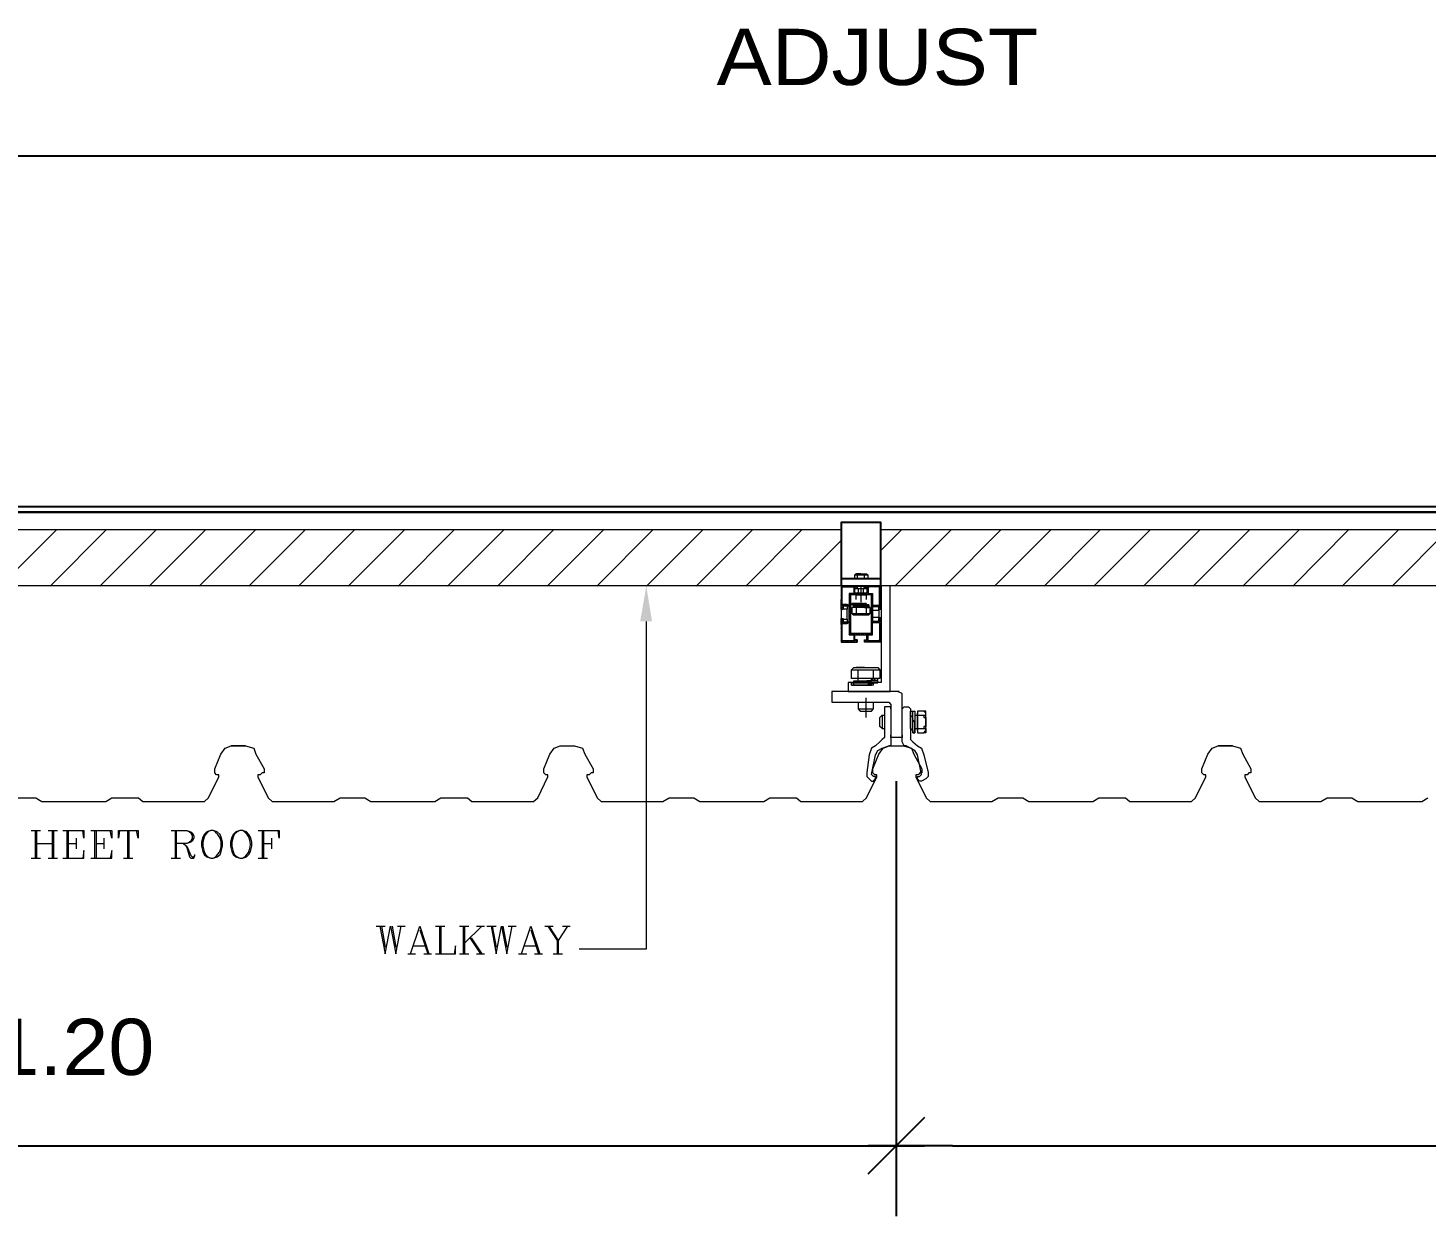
# Model space of a CAD drawing. Header units: millimetres. Extents: x 1732 to 2060, y 1135 to 1322.
# Drawn here: x 1772.95 to 1812.84, y 1141.22 to 1175.1 of the extents above; entities that cross this region are included whole.
import ezdxf

# ---------------------------------------------------------------- set-up
doc = ezdxf.new("R2010")
doc.units = ezdxf.units.MM
doc.layers.get('Defpoints').update_dxf_attribs({"color": 2})
doc.styles.add('MASTER', font='cordia.shx', dxfattribs={"width": 1.1})
doc.dimstyles.new('E0025', dxfattribs={"dimscale": 0.025, "dimtxt": 1.6, "dimasz": 1.6, "dimexe": 2, "dimexo": 1, "dimgap": 2, "dimtad": 1, "dimtih": 1, "dimtoh": 1, "dimdec": 4, "dimzin": 0, "dimdsep": 46, "dimlunit": 6, "dimtxsty": 'MASTER', "dimblk": 'AA', "dimcen": 1, "dimclrd": 256, "dimclre": 256, "dimclrt": 256, "dimadec": 0, "dimazin": 0, "dimtfac": 1, "dimtdec": 4, "dimtix": 1, "dimtmove": 2, "dimatfit": 3, "dimfxl": 1, "dimtolj": 1, "dimtzin": 0, "dimarcsym": 0})

# ---------------------------------------------------------------- blocks, each defined once
blk = doc.blocks.new('AA')
at = {"color": 3}
blk.add_line((-0.5, -0.5), (0.5, 0.5), dxfattribs=at)
at = {"color": 8}
blk.add_line((-1, 0), (0.5, 0), dxfattribs=at)
blk = doc.blocks.new('*D7')
at = {"lineweight": -2}
for p, q in [((0.64876, -0.17889), (0.64876, -0.48815)), ((1.81876, -0.17889), (1.81876, -0.48815)), ((0.68876, -0.43815), (1.77876, -0.43815))]:
    blk.add_line(p, q, dxfattribs=at)
at = {"layer": 'Defpoints', "color": 0}
for p in [(0.64876, -0.15389), (1.81876, -0.15389), (1.81876, -0.43815)]:
    blk.add_point(p, dxfattribs=at)
at = {"linetype": 'ByBlock', "lineweight": -2, "xscale": 0.04, "yscale": 0.04, "zscale": 0.04, "rotation": 180}
blk.add_blockref('AA', (0.64876, -0.43815), dxfattribs=at)
at = {"linetype": 'ByBlock', "lineweight": -2, "xscale": 0.04, "yscale": 0.04, "zscale": 0.04}
blk.add_blockref('AA', (1.81876, -0.43815), dxfattribs=at)
at = {"insert": (1.23376, -0.36815), "char_height": 0.04, "attachment_point": 5, "style": 'MASTER'}
blk.add_mtext('\\A1;1.20', dxfattribs=at)
blk = doc.blocks.new('*D8')
at = {"lineweight": -2}
for p, q in [((1.81876, -0.17889), (1.81876, -0.48815)), ((2.98876, -0.17889), (2.98876, -0.48815)), ((1.85876, -0.43815), (2.94876, -0.43815))]:
    blk.add_line(p, q, dxfattribs=at)
at = {"layer": 'Defpoints', "color": 0}
for p in [(1.81876, -0.15389), (2.98876, -0.15389), (2.98876, -0.43815)]:
    blk.add_point(p, dxfattribs=at)
at = {"linetype": 'ByBlock', "lineweight": -2, "xscale": 0.04, "yscale": 0.04, "zscale": 0.04, "rotation": 180}
blk.add_blockref('AA', (1.81876, -0.43815), dxfattribs=at)
at = {"linetype": 'ByBlock', "lineweight": -2, "xscale": 0.04, "yscale": 0.04, "zscale": 0.04}
blk.add_blockref('AA', (2.98876, -0.43815), dxfattribs=at)
at = {"insert": (2.40376, -0.36815), "char_height": 0.04, "attachment_point": 5, "style": 'MASTER'}
blk.add_mtext('\\A1;1.20', dxfattribs=at)
blk = doc.blocks.new('*D13')
at = {"lineweight": -2}
for p, q in [((0.63532, 0.05999), (0.63532, 0.31584)), ((2.97532, 0.05999), (2.97532, 0.31584)), ((0.67532, 0.26584), (2.93532, 0.26584))]:
    blk.add_line(p, q, dxfattribs=at)
at = {"layer": 'Defpoints', "color": 0}
for p in [(2.97532, 0.26584), (0.63532, 0.03499), (2.97532, 0.03499)]:
    blk.add_point(p, dxfattribs=at)
at = {"linetype": 'ByBlock', "lineweight": -2, "xscale": 0.04, "yscale": 0.04, "zscale": 0.04, "rotation": 180}
blk.add_blockref('AA', (0.63532, 0.26584), dxfattribs=at)
at = {"linetype": 'ByBlock', "lineweight": -2, "xscale": 0.04, "yscale": 0.04, "zscale": 0.04}
blk.add_blockref('AA', (2.97532, 0.26584), dxfattribs=at)
at = {"insert": (1.80532, 0.33584), "char_height": 0.04, "attachment_point": 5, "style": 'MASTER'}
blk.add_mtext('\\A1;ADJUST', dxfattribs=at)
blk = doc.blocks.new('A$C03058784')
at = {"color": 3, "lineweight": 0}
blk.add_lwpolyline([(-0.0063, -0.0101), (-0.0079, -0.0086), (-0.0079, 0.0084), (-0.0063, 0.0101), (0, 0.0101), (0, -0.0101)], close=True, dxfattribs=at)
for points in [[(0, 0.0084), (0, 0.0068), (0, 0.0053), (-0.0063, 0.0053), (-0.0063, 0.0101)], [(0, -0.0056), (-0.0063, -0.0056), (-0.0063, -0.0041), (-0.0063, 0.0038), (-0.0063, 0.0053)], [(0, 0.0084), (0, -0.0086)], [(-0.0079, -0.0008), (-0.0079, -0.0071)], [(-0.0079, -0.0056), (-0.0079, -0.0041), (-0.0079, -0.0025)], [(-0.0063, -0.0101), (-0.0063, -0.0056)]]:
    blk.add_lwpolyline(points, dxfattribs=at)
blk = doc.blocks.new('A$Cc067aee0')
blk.add_wipeout([(0, 0), (0.02839, 0), (0.02839, -0.04506), (0, -0.04506)])
at = {"color": 3}
for p, q in [((0.02839, -0.04006), (0, -0.04006)), ((0.02839, -0.04506), (0.02839, -0.04006))]:
    blk.add_line(p, q, dxfattribs=at)
blk.add_lwpolyline([(0, -0.04506), (0.02839, -0.04506), (0.02839, 0), (0, 0)], close=True, dxfattribs=at)
at = {"color": 3, "xscale": 0.4583504039413926, "yscale": 0.4583504039413926, "zscale": 0.4583504039413926, "rotation": 270}
blk.add_blockref('A$C03058784', (0.01432, -0.04006), dxfattribs=at)
blk = doc.blocks.new('A$C39f6e9bc')
at = {"color": 80}
blk.add_line((0.96642, 0.01229), (5.19622, 0.01229), dxfattribs=at)
blk.add_lwpolyline([(5.19622, 0.01229), (0.96642, 0.01229), (0.96642, 0.01634), (5.19622, 0.01634)], close=True, dxfattribs=at)
at = {"color": 8, "lineweight": 0}
blk.add_lwpolyline([(3.36017, -0.04006), (0.3693, -0.04006), (0.3693, 0), (3.36017, 0), (4.28704, 0), (4.28704, -0.04006)], close=True, dxfattribs=at)
for points in [[(1.18141, -0.04031), (1.22172, 0)], [(1.2169, -0.04031), (1.25696, 0)], [(1.25214, -0.04031), (1.29245, 0)], [(1.28738, -0.04031), (1.32769, 0)], [(1.32287, -0.04031), (1.36318, 0)], [(1.35811, -0.04031), (1.39842, 0)], [(1.39361, -0.04031), (1.43366, 0)], [(1.42885, -0.04031), (1.46915, 0)], [(1.46434, -0.04031), (1.50439, 0)], [(1.49958, -0.04031), (1.53989, 0)], [(1.53507, -0.04031), (1.57513, 0)], [(1.57031, -0.04031), (1.61062, 0)], [(1.6058, -0.04031), (1.64586, 0)], [(1.64104, -0.04031), (1.68135, 0)], [(1.67628, -0.04031), (1.71659, 0)], [(1.71177, -0.04031), (1.75183, 0)], [(1.74701, -0.04031), (1.78732, 0)], [(1.78251, -0.04031), (1.82256, 0)], [(1.81775, -0.04031), (1.85806, 0)], [(1.85324, -0.04031), (1.8933, 0)], [(1.88848, -0.04031), (1.92879, 0)], [(1.92397, -0.04031), (1.96403, 0)], [(1.95921, -0.04031), (1.99952, 0)], [(1.99445, -0.04031), (2.03476, 0)], [(2.02994, -0.04031), (2.07025, 0)], [(2.06518, -0.04031), (2.10549, 0)], [(2.10068, -0.04031), (2.14073, 0)], [(2.13592, -0.04031), (2.17623, 0)], [(2.17141, -0.04031), (2.21146, 0)], [(1.18927, -0.19065), (1.20676, -0.19065), (1.21107, -0.19344), (1.21259, -0.19344), (1.25645, -0.19344), (1.26076, -0.19065), (1.27977, -0.19065), (1.28282, -0.19344), (1.28434, -0.19344), (1.32515, -0.19344), (1.32668, -0.19344), (1.32946, -0.19065), (1.33682, -0.17594), (1.33682, -0.17442), (1.3353, -0.17442), (1.33403, -0.1729), (1.33403, -0.17011), (1.33834, -0.15972), (1.34138, -0.15541), (1.34569, -0.15389), (1.35583, -0.15389), (1.34569, -0.15389)], [(1.35583, -0.15389), (1.36166, -0.15541), (1.36318, -0.15972), (1.36901, -0.17011), (1.36901, -0.1729), (1.36775, -0.1729), (1.36623, -0.17442), (1.3647, -0.17442), (1.3647, -0.17594), (1.37206, -0.19065), (1.37485, -0.19344), (1.37637, -0.19344), (1.4187, -0.19344), (1.42327, -0.19065), (1.44076, -0.19065), (1.44507, -0.19344), (1.44659, -0.19344), (1.49045, -0.19344), (1.49476, -0.19065), (1.51377, -0.19065), (1.51682, -0.19344), (1.51834, -0.19344), (1.55915, -0.19344), (1.56068, -0.19344), (1.56372, -0.19065), (1.57082, -0.17594), (1.57082, -0.17442), (1.56955, -0.17442), (1.56803, -0.1729), (1.56803, -0.17011), (1.57234, -0.15972), (1.57538, -0.15541), (1.57969, -0.15389), (1.58983, -0.15389), (1.59566, -0.15541), (1.59718, -0.15972), (1.60301, -0.17011), (1.60301, -0.1729), (1.60175, -0.1729), (1.60023, -0.17442), (1.5987, -0.17442), (1.5987, -0.17594), (1.60606, -0.19065), (1.60885, -0.19344), (1.61037, -0.19344), (1.6527, -0.19344), (1.65727, -0.19065), (1.67476, -0.19065), (1.67907, -0.19344), (1.68059, -0.19344), (1.72445, -0.19344), (1.72876, -0.19065), (1.74777, -0.19065), (1.75082, -0.19344), (1.75234, -0.19344), (1.79315, -0.19344), (1.79468, -0.19344), (1.79746, -0.19065), (1.80482, -0.17594), (1.80482, -0.17442), (1.80355, -0.17442), (1.80203, -0.1729), (1.80203, -0.17011), (1.80634, -0.15972), (1.80938, -0.15541), (1.81369, -0.15389), (1.82383, -0.15389), (1.82966, -0.15541), (1.83118, -0.15972), (1.83701, -0.17011), (1.83701, -0.1729), (1.83549, -0.1729), (1.83423, -0.17442), (1.8327, -0.17442), (1.8327, -0.17594), (1.84006, -0.19065), (1.84285, -0.19344), (1.84437, -0.19344), (1.8867, -0.19344), (1.89127, -0.19065), (1.90876, -0.19065), (1.91307, -0.19344), (1.91459, -0.19344), (1.95845, -0.19344), (1.96276, -0.19065), (1.98177, -0.19065), (1.98482, -0.19344), (1.98634, -0.19344), (2.02715, -0.19344), (2.02868, -0.19344), (2.03146, -0.19065), (2.03882, -0.17594), (2.03882, -0.17442), (2.03755, -0.17442), (2.03603, -0.1729), (2.03603, -0.17011), (2.04034, -0.15972), (2.04338, -0.15541), (2.04769, -0.15389), (2.05783, -0.15389), (2.04769, -0.15389), (2.05783, -0.15389), (2.06366, -0.15541), (2.06518, -0.15972), (2.07101, -0.17011), (2.07101, -0.1729), (2.06949, -0.1729), (2.06823, -0.17442), (2.0667, -0.17442), (2.0667, -0.17594), (2.07406, -0.19065), (2.07685, -0.19344), (2.07837, -0.19344), (2.1207, -0.19344), (2.12527, -0.19065), (2.14276, -0.19065), (2.14707, -0.19344), (2.14859, -0.19344), (2.19245, -0.19344), (2.19676, -0.19065)]]:
    blk.add_lwpolyline(points, dxfattribs=at)
at = {"color": 3, "lineweight": 0}
for points in [[(1.77946, -0.04082), (1.78023, -0.04006)], [(1.80685, -0.05679), (1.80786, -0.05577), (1.80761, -0.05577), (1.80761, -0.05501), (1.80786, -0.05501), (1.80786, -0.05476), (1.80761, -0.05476), (1.80761, -0.05425), (1.80786, -0.05425), (1.80786, -0.054), (1.80761, -0.054), (1.80761, -0.05349), (1.80786, -0.05349), (1.80786, -0.05299), (1.80761, -0.05299), (1.80761, -0.05248), (1.80786, -0.05248), (1.80786, -0.05223), (1.80761, -0.05223), (1.80761, -0.05172), (1.80786, -0.05172), (1.80786, -0.05121), (1.80761, -0.05121), (1.80761, -0.0507), (1.80786, -0.0507), (1.80786, -0.05045), (1.80761, -0.05045), (1.80761, -0.04994), (1.80786, -0.04994), (1.80786, -0.04969), (1.80761, -0.04969), (1.80761, -0.04893), (1.80786, -0.04893), (1.80786, -0.04868), (1.80761, -0.04868), (1.80761, -0.04817), (1.80786, -0.04817), (1.80786, -0.04792), (1.80761, -0.04792), (1.80761, -0.04741), (1.80786, -0.04741), (1.80786, -0.04715), (1.80761, -0.04715), (1.80761, -0.04639), (1.80786, -0.04639), (1.80786, -0.04614), (1.80761, -0.04614), (1.80761, -0.04563), (1.80786, -0.04563), (1.80786, -0.04538), (1.80761, -0.04538), (1.80761, -0.04462), (1.80786, -0.04462), (1.80786, -0.04437), (1.80761, -0.04437), (1.80761, -0.04386), (1.80786, -0.04386), (1.80786, -0.04361), (1.80761, -0.04361), (1.80761, -0.0431), (1.80786, -0.0431), (1.80786, -0.04259), (1.80761, -0.04259), (1.80761, -0.04208), (1.80786, -0.04208), (1.80786, -0.04183), (1.80761, -0.04183), (1.80761, -0.04132), (1.80786, -0.04132), (1.80786, -0.04107), (1.80761, -0.04082), (1.80761, -0.04056), (1.80786, -0.04056), (1.80786, -0.04031), (1.80761, -0.04006), (1.7962, -0.04006), (1.7962, -0.04031), (1.7962, -0.04132), (1.7962, -0.04158), (1.79772, -0.04158), (1.79772, -0.04513), (1.79772, -0.04538), (1.78935, -0.04538), (1.78935, -0.04183), (1.78961, -0.04158), (1.79087, -0.04158), (1.79113, -0.04132), (1.79113, -0.04006), (1.79087, -0.04006), (1.77946, -0.04006), (1.77946, -0.04056), (1.77946, -0.04107), (1.77946, -0.04132), (1.77946, -0.04183), (1.77946, -0.04208), (1.77946, -0.04259), (1.77946, -0.0431), (1.78023, -0.04259)], [(1.77946, -0.04208), (1.78023, -0.04132)], [(1.77946, -0.0431), (1.77946, -0.04361), (1.77946, -0.04386), (1.77946, -0.04437), (1.77946, -0.04462), (1.77946, -0.04538), (1.77946, -0.04563), (1.77946, -0.04614), (1.77946, -0.04639), (1.77946, -0.04715), (1.77946, -0.04741), (1.78023, -0.04639)], [(1.77946, -0.04462), (1.78023, -0.04386)], [(1.77946, -0.04589), (1.78023, -0.04538)], [(1.77946, -0.04741), (1.77946, -0.04792), (1.77946, -0.04817), (1.77946, -0.04868), (1.77946, -0.04893), (1.77946, -0.04969), (1.78023, -0.04893)], [(1.77946, -0.04842), (1.78023, -0.04766)], [(1.77946, -0.05654), (1.77946, -0.06363), (1.78377, -0.06363), (1.78377, -0.06693), (1.77946, -0.06693), (1.77946, -0.06363), (1.77946, -0.06313), (1.78073, -0.06313), (1.78099, -0.06313), (1.78099, -0.06541), (1.78124, -0.06566), (1.78504, -0.06566), (1.78504, -0.06541), (1.7853, -0.06541), (1.7853, -0.05476), (1.78504, -0.05451), (1.78099, -0.05451), (1.78099, -0.05654), (1.78073, -0.05679), (1.77946, -0.05679), (1.77946, -0.05654), (1.77946, -0.05603), (1.77946, -0.05577), (1.77946, -0.05501), (1.77946, -0.05476), (1.77946, -0.05425), (1.77946, -0.054), (1.77946, -0.05349), (1.77946, -0.05299), (1.77946, -0.05248), (1.77946, -0.05223), (1.77946, -0.05172), (1.77946, -0.05121), (1.77946, -0.0507), (1.77946, -0.05045), (1.77946, -0.04994), (1.77946, -0.04969)], [(1.78048, -0.04082), (1.78149, -0.04006)], [(1.782, -0.04082), (1.78251, -0.04006)], [(1.78327, -0.04082), (1.78403, -0.04006)], [(1.78454, -0.04082), (1.7853, -0.04006)], [(1.7853, -0.04639), (1.78631, -0.04538)], [(1.7853, -0.04766), (1.78606, -0.0469)], [(1.7853, -0.04893), (1.78606, -0.04817)], [(1.7853, -0.0502), (1.78606, -0.04944)], [(1.7858, -0.04082), (1.78656, -0.04006)], [(1.80076, -0.04639), (1.78606, -0.04639), (1.78606, -0.07377), (1.78631, -0.07377), (1.80076, -0.07377), (1.80101, -0.07377), (1.80101, -0.04639), (1.80076, -0.04639), (1.80152, -0.04538)], [(1.78682, -0.04639), (1.78783, -0.04538)], [(1.78707, -0.04082), (1.78783, -0.04006)], [(1.78808, -0.04639), (1.78935, -0.04462)], [(1.78834, -0.04082), (1.7891, -0.04006)], [(1.78859, -0.04183), (1.79037, -0.04006)], [(1.78859, -0.0431), (1.78935, -0.04208)], [(1.78859, -0.04437), (1.78935, -0.04335)], [(1.7891, -0.04513), (1.79366, -0.04513), (1.79366, -0.04082)], [(1.78935, -0.04639), (1.79011, -0.04538)], [(1.79011, -0.04158), (1.79113, -0.04082)], [(1.79011, -0.04969), (1.79011, -0.04639), (1.79113, -0.04538), (1.7962, -0.04538), (1.79721, -0.04639), (1.79721, -0.04969)], [(1.79011, -0.04639), (1.79721, -0.04639)], [(1.79062, -0.04639), (1.79138, -0.04538)], [(1.79113, -0.04183), (1.79113, -0.04006)], [(1.79189, -0.04513), (1.79189, -0.04183)], [(1.79189, -0.04639), (1.7929, -0.04538)], [(1.79315, -0.04639), (1.79417, -0.04538)], [(1.79366, -0.05172), (1.79366, -0.04234)], [(1.79823, -0.04513), (1.79366, -0.04513)], [(1.79442, -0.04639), (1.79544, -0.04538)], [(1.79544, -0.04513), (1.79544, -0.04183)], [(1.79569, -0.04639), (1.79645, -0.04538)], [(1.79594, -0.04183), (1.79594, -0.04006)], [(1.7962, -0.04056), (1.7967, -0.04006)], [(1.79645, -0.04158), (1.79797, -0.04006)], [(1.79696, -0.04639), (1.79873, -0.04462)], [(1.79772, -0.04158), (1.79924, -0.04006)], [(1.79772, -0.04285), (1.79873, -0.04208)], [(1.79772, -0.04411), (1.79873, -0.0431)], [(1.79823, -0.04639), (1.79924, -0.04538)], [(1.80685, -0.04107), (1.80685, -0.04082), (1.79873, -0.04082), (1.79873, -0.04538), (1.80177, -0.04538), (1.80177, -0.05375), (1.80228, -0.05375), (1.80685, -0.05375), (1.80685, -0.04107), (1.80761, -0.04056)], [(1.79975, -0.04082), (1.80076, -0.04006)], [(1.79975, -0.04639), (1.80051, -0.04538)], [(1.80101, -0.04082), (1.80177, -0.04006)], [(1.80101, -0.04715), (1.80177, -0.04639)], [(1.80101, -0.04842), (1.80177, -0.04741)], [(1.80101, -0.04969), (1.80177, -0.04868)], [(1.80228, -0.04082), (1.80304, -0.04006)], [(1.80355, -0.04082), (1.80431, -0.04006)], [(1.80507, -0.04082), (1.80583, -0.04006)], [(1.80608, -0.04082), (1.80685, -0.04006)], [(1.80685, -0.04234), (1.80761, -0.04183)], [(1.80685, -0.04361), (1.80761, -0.0431)], [(1.80685, -0.04487), (1.80761, -0.04437)], [(1.80685, -0.04639), (1.80761, -0.04563)], [(1.80685, -0.04741), (1.80761, -0.0469)], [(1.80685, -0.04868), (1.80786, -0.04792)], [(1.80685, -0.04994), (1.80761, -0.04944)], [(1.80786, -0.04056), (1.80786, -0.04031)], [(1.80786, -0.0431), (1.80786, -0.04285)], [(1.80786, -0.04563), (1.80786, -0.04538)], [(1.77946, -0.05096), (1.78023, -0.05045)], [(1.77946, -0.05223), (1.78023, -0.05172)], [(1.77946, -0.05349), (1.78023, -0.05273)], [(1.78377, -0.06363), (1.78377, -0.05654), (1.77946, -0.05654), (1.77946, -0.05299), (1.78377, -0.05299), (1.78377, -0.05654)], [(1.77946, -0.05501), (1.77946, -0.05476), (1.78048, -0.05375)], [(1.77946, -0.05603), (1.78175, -0.05375)], [(1.77997, -0.05679), (1.78099, -0.05603)], [(1.78225, -0.05451), (1.78301, -0.05375)], [(1.78352, -0.05451), (1.78428, -0.05375)], [(1.78479, -0.05451), (1.78606, -0.05324)], [(1.7853, -0.05172), (1.78606, -0.0507)], [(1.7853, -0.05273), (1.78606, -0.05172)], [(1.7853, -0.05527), (1.78606, -0.05451)], [(1.7853, -0.05679), (1.78606, -0.05577)], [(1.7853, -0.05806), (1.78606, -0.05679)], [(1.7853, -0.05932), (1.78606, -0.05831)], [(1.7853, -0.06034), (1.78606, -0.05958)], [(1.78707, -0.05248), (1.78808, -0.05248), (1.78808, -0.05349), (1.79417, -0.05349), (1.7962, -0.05349), (1.79924, -0.05349), (1.7962, -0.05349), (1.79417, -0.05248), (1.79011, -0.05248), (1.7891, -0.05248), (1.78808, -0.05248), (1.7891, -0.05248), (1.78808, -0.05248), (1.78707, -0.05248), (1.78707, -0.05349), (1.78808, -0.05349)], [(1.79924, -0.05451), (1.79417, -0.05451), (1.79113, -0.05349), (1.78808, -0.05349), (1.78707, -0.05349), (1.78808, -0.05349), (1.78808, -0.05451), (1.79113, -0.05451), (1.79417, -0.05451), (1.7962, -0.05451), (1.79721, -0.05552), (1.79823, -0.05552), (1.79721, -0.05552), (1.79823, -0.05552), (1.79924, -0.05552), (1.79823, -0.05552), (1.79721, -0.05451), (1.79417, -0.05451), (1.7962, -0.05451), (1.7962, -0.05552), (1.79721, -0.05552), (1.79011, -0.05552)], [(1.78707, -0.05958), (1.79011, -0.05958)], [(1.79924, -0.05552), (1.78808, -0.05552)], [(1.79721, -0.05248), (1.79721, -0.05349), (1.79518, -0.05248), (1.79315, -0.05248), (1.79113, -0.05248), (1.79011, -0.05248), (1.7891, -0.05248), (1.7962, -0.05248), (1.7962, -0.05349), (1.79823, -0.05349), (1.79924, -0.05349), (1.79924, -0.05451), (1.79924, -0.05552), (1.79823, -0.05552), (1.79721, -0.05552), (1.79721, -0.05958), (1.80025, -0.05958)], [(1.79315, -0.05248), (1.79214, -0.05248), (1.79113, -0.05248), (1.79011, -0.05248)], [(1.79011, -0.05451), (1.79011, -0.05552), (1.79011, -0.05958), (1.79113, -0.05958), (1.7962, -0.05958), (1.79721, -0.05958)], [(1.79721, -0.05248), (1.7962, -0.05248)], [(1.80101, -0.05096), (1.80177, -0.04994)], [(1.80101, -0.05223), (1.80177, -0.05146)], [(1.80101, -0.05349), (1.80177, -0.05273)], [(1.80101, -0.05476), (1.80203, -0.05375)], [(1.80101, -0.05603), (1.80177, -0.05501)], [(1.80101, -0.0573), (1.80177, -0.05654)], [(1.80101, -0.05856), (1.80177, -0.0578)], [(1.80101, -0.05983), (1.80177, -0.05907)], [(1.80203, -0.05451), (1.80203, -0.05476), (1.80177, -0.05476), (1.80177, -0.06541), (1.80228, -0.06566), (1.80608, -0.06566), (1.80634, -0.06541), (1.80634, -0.06313), (1.80761, -0.06313), (1.80786, -0.06363), (1.80761, -0.06363), (1.80761, -0.06414), (1.80786, -0.06414), (1.80786, -0.06465), (1.80761, -0.06465), (1.80761, -0.0649), (1.80786, -0.0649), (1.80786, -0.06541), (1.80761, -0.06541), (1.80761, -0.06566), (1.80786, -0.06566), (1.80786, -0.06617), (1.80761, -0.06617), (1.80761, -0.06668), (1.80786, -0.06668), (1.80786, -0.06693), (1.80761, -0.06693), (1.80761, -0.06744), (1.80786, -0.06744), (1.80786, -0.06769), (1.80761, -0.06769), (1.80761, -0.06845), (1.80786, -0.06845), (1.80761, -0.06845), (1.80761, -0.06921), (1.80786, -0.06921), (1.80786, -0.06946), (1.80761, -0.06946), (1.80761, -0.07023), (1.80786, -0.07023), (1.80786, -0.07048), (1.80761, -0.07048), (1.80761, -0.07099), (1.80786, -0.07099), (1.80786, -0.07124), (1.80761, -0.07124), (1.80761, -0.072), (1.80786, -0.072), (1.80761, -0.072), (1.80761, -0.07276), (1.80786, -0.07276), (1.80786, -0.07301), (1.80761, -0.07301), (1.80761, -0.07352), (1.80786, -0.07352)], [(1.80634, -0.05755), (1.80203, -0.05755)], [(1.80786, -0.05577), (1.80786, -0.05603), (1.80761, -0.05603), (1.80761, -0.05628), (1.80786, -0.05654), (1.80786, -0.05679), (1.80634, -0.05679), (1.80634, -0.05654), (1.80634, -0.05476), (1.80608, -0.05476), (1.80608, -0.05451), (1.80228, -0.05451)], [(1.80254, -0.05451), (1.8033, -0.05375)], [(1.80406, -0.05451), (1.80482, -0.05375)], [(1.80507, -0.05451), (1.80608, -0.05375)], [(1.80634, -0.05476), (1.80786, -0.05299)], [(1.80634, -0.05603), (1.80761, -0.05451)], [(1.80786, -0.05679), (1.80634, -0.05679)], [(1.80685, -0.05146), (1.80786, -0.0507)], [(1.80685, -0.05273), (1.80761, -0.05197)], [(1.80685, -0.05375), (1.80685, -0.05349)], [(1.64079, -0.06541), (1.64079, -0.29839), (1.59313, -0.29839)], [(1.78023, -0.06693), (1.77946, -0.06744), (1.77946, -0.06693), (1.77946, -0.06668), (1.77946, -0.06617), (1.77946, -0.06566), (1.77946, -0.06541), (1.77946, -0.0649), (1.77946, -0.06465), (1.77946, -0.06414), (1.77946, -0.06363), (1.77997, -0.06313)], [(1.77946, -0.06515), (1.77946, -0.0649), (1.78099, -0.06363)], [(1.77946, -0.06617), (1.78099, -0.06465)], [(1.77946, -0.06744), (1.77946, -0.06744)], [(1.77946, -0.06744), (1.77946, -0.06769), (1.77946, -0.06845), (1.77946, -0.06921), (1.77946, -0.06946), (1.77946, -0.07023), (1.77946, -0.06997), (1.78023, -0.06946)], [(1.77946, -0.0687), (1.78023, -0.0682)], [(1.77972, -0.08011), (1.78048, -0.0791), (1.78023, -0.0791), (1.78023, -0.06617), (1.78504, -0.06617), (1.7853, -0.06642), (1.7853, -0.07479), (1.78859, -0.07479), (1.78859, -0.0791), (1.78048, -0.0791)], [(1.78073, -0.06617), (1.78149, -0.06566)], [(1.782, -0.06617), (1.78276, -0.06566)], [(1.78327, -0.06617), (1.78403, -0.06566)], [(1.78454, -0.06617), (1.78606, -0.06465)], [(1.7853, -0.06186), (1.78606, -0.06085)], [(1.7853, -0.06313), (1.78606, -0.06211)], [(1.7853, -0.06414), (1.78606, -0.06313)], [(1.7853, -0.06693), (1.78606, -0.06592)], [(1.7853, -0.0682), (1.78606, -0.06718)], [(1.7853, -0.06946), (1.78606, -0.06845)], [(1.79315, -0.06059), (1.7891, -0.06059)], [(1.79011, -0.06059), (1.79113, -0.06059), (1.79214, -0.06059)], [(1.80101, -0.06135), (1.80177, -0.06034)], [(1.80101, -0.06237), (1.80177, -0.06161)], [(1.80101, -0.06363), (1.80177, -0.06287)], [(1.80101, -0.0649), (1.80177, -0.06414)], [(1.80101, -0.06642), (1.80203, -0.06541)], [(1.80101, -0.06744), (1.80177, -0.06668)], [(1.80101, -0.0687), (1.80177, -0.06794)], [(1.80101, -0.06997), (1.80177, -0.06921)], [(1.80634, -0.06262), (1.80203, -0.06262)], [(1.80254, -0.06617), (1.80304, -0.06566)], [(1.80355, -0.06617), (1.80456, -0.06566)], [(1.80507, -0.06617), (1.80583, -0.06566)], [(1.80608, -0.06617), (1.80761, -0.06465)], [(1.80786, -0.06287), (1.80634, -0.06287)], [(1.80634, -0.06363), (1.80659, -0.06313)], [(1.80634, -0.0649), (1.80786, -0.06313)], [(1.80685, -0.06668), (1.80786, -0.06592)], [(1.80685, -0.06794), (1.80761, -0.06744)], [(1.80685, -0.06921), (1.80786, -0.06845)], [(1.77946, -0.07023), (1.77946, -0.07048), (1.77946, -0.07099), (1.77946, -0.07124), (1.77946, -0.072), (1.77946, -0.07276), (1.77946, -0.07301), (1.77946, -0.07352), (1.77946, -0.07377), (1.77946, -0.07428), (1.77946, -0.07479), (1.77946, -0.07504), (1.77946, -0.07555), (1.77946, -0.07606), (1.77946, -0.07631), (1.77946, -0.07707), (1.77946, -0.07783), (1.77946, -0.07808), (1.77946, -0.07885), (1.77946, -0.0791), (1.77946, -0.07961), (1.77946, -0.07986), (1.77946, -0.08011), (1.79087, -0.08011), (1.79087, -0.07986), (1.79113, -0.07986), (1.79113, -0.07859), (1.79087, -0.07834), (1.78935, -0.07834), (1.78935, -0.07479), (1.78961, -0.07479), (1.79772, -0.07479), (1.79873, -0.07377)], [(1.77946, -0.07124), (1.78023, -0.07048)], [(1.77946, -0.07251), (1.78023, -0.072)], [(1.77946, -0.07276), (1.77946, -0.07276)], [(1.77946, -0.07377), (1.78023, -0.07327)], [(1.77946, -0.07504), (1.78023, -0.07454)], [(1.77946, -0.07631), (1.78023, -0.0758)], [(1.77946, -0.07758), (1.78023, -0.07707)], [(1.77946, -0.0791), (1.78023, -0.07808)], [(1.78099, -0.08011), (1.78175, -0.0791)], [(1.78225, -0.08011), (1.78301, -0.0791)], [(1.78352, -0.08011), (1.78428, -0.0791)], [(1.78479, -0.08011), (1.78555, -0.0791)], [(1.7853, -0.07048), (1.78606, -0.06972)], [(1.7853, -0.072), (1.78606, -0.07099)], [(1.7853, -0.07327), (1.78606, -0.07225)], [(1.7853, -0.07454), (1.78606, -0.07352)], [(1.78606, -0.08011), (1.78682, -0.0791)], [(1.78631, -0.07479), (1.78707, -0.07377)], [(1.78732, -0.08011), (1.78808, -0.0791)], [(1.78758, -0.07479), (1.78834, -0.07377)], [(1.78859, -0.07479), (1.78961, -0.07377)], [(1.78859, -0.07606), (1.78935, -0.0753)], [(1.78859, -0.07732), (1.78935, -0.07656)], [(1.78859, -0.07859), (1.78935, -0.07783)], [(1.78859, -0.08011), (1.79011, -0.07834)], [(1.79011, -0.07479), (1.79113, -0.07377)], [(1.79011, -0.08011), (1.79113, -0.07885)], [(1.79138, -0.07479), (1.79214, -0.07377)], [(1.79265, -0.07479), (1.79341, -0.07377)], [(1.79392, -0.07479), (1.79468, -0.07377)], [(1.79518, -0.07479), (1.7962, -0.07377)], [(1.80685, -0.07428), (1.80786, -0.07352), (1.80786, -0.07377), (1.80761, -0.07377), (1.80761, -0.07428), (1.80786, -0.07428), (1.80786, -0.07479), (1.80761, -0.07479), (1.80761, -0.07504), (1.80786, -0.07504), (1.80786, -0.07555), (1.80761, -0.07555), (1.80761, -0.07606), (1.80786, -0.07606), (1.80786, -0.07631), (1.80761, -0.07631), (1.80761, -0.07707), (1.80786, -0.07707), (1.80761, -0.07707), (1.80761, -0.07783), (1.80786, -0.07783), (1.80786, -0.07808), (1.80761, -0.07808), (1.80761, -0.07885), (1.80786, -0.07885), (1.80786, -0.0791), (1.80761, -0.0791), (1.80761, -0.07961), (1.80786, -0.07961), (1.80786, -0.07986), (1.80761, -0.08011), (1.7962, -0.08011), (1.7962, -0.07986), (1.7962, -0.07859), (1.7962, -0.07834), (1.79772, -0.07834), (1.79772, -0.07808), (1.79772, -0.07479)], [(1.7962, -0.07986), (1.79873, -0.07758)], [(1.7962, -0.07885), (1.79645, -0.07834)], [(1.79645, -0.07479), (1.79746, -0.07377)], [(1.79772, -0.07479), (1.79772, -0.07479)], [(1.79772, -0.07606), (1.79873, -0.07504)], [(1.79772, -0.07707), (1.79873, -0.07631)], [(1.79772, -0.08011), (1.79873, -0.0791)], [(1.79873, -0.08011), (1.79975, -0.0791)], [(1.79899, -0.07479), (1.79975, -0.07377)], [(1.8, -0.08011), (1.80076, -0.0791)], [(1.80025, -0.07479), (1.80177, -0.07301)], [(1.80101, -0.07149), (1.80177, -0.07048)], [(1.80101, -0.07276), (1.80177, -0.07175)], [(1.80152, -0.07479), (1.80177, -0.07428)], [(1.80152, -0.08011), (1.80203, -0.0791)], [(1.80254, -0.08011), (1.80355, -0.0791)], [(1.80406, -0.08011), (1.80482, -0.0791)], [(1.80507, -0.08011), (1.80608, -0.0791)], [(1.80659, -0.08011), (1.80786, -0.07859)], [(1.80685, -0.07048), (1.80761, -0.06972)], [(1.80685, -0.07175), (1.80786, -0.07099)], [(1.80685, -0.07301), (1.80761, -0.07225)], [(1.80685, -0.07555), (1.80761, -0.07479)], [(1.80685, -0.07682), (1.80786, -0.07606)], [(1.80685, -0.07808), (1.80761, -0.07732)], [(1.7962, -0.09811), (1.79011, -0.09811)], [(1.79163, -0.09811), (1.79315, -0.09811), (1.79468, -0.09811)], [(1.78682, -0.09963), (1.79163, -0.09963)], [(1.80558, -0.10749), (1.79772, -0.10749), (1.79315, -0.10901), (1.78859, -0.10901), (1.78682, -0.10901), (1.78859, -0.10901), (1.78859, -0.10749), (1.79315, -0.10749), (1.79772, -0.10749), (1.80101, -0.10749), (1.80254, -0.10597), (1.80406, -0.10597), (1.80254, -0.10597), (1.80406, -0.10597), (1.80558, -0.10597), (1.80406, -0.10597), (1.80254, -0.10749), (1.79772, -0.10749), (1.80101, -0.10749), (1.80101, -0.10597), (1.80254, -0.10597), (1.79163, -0.10597)], [(1.78682, -0.11054), (1.78859, -0.11054), (1.78859, -0.10901), (1.79772, -0.10901), (1.80101, -0.10901), (1.80558, -0.10901), (1.80101, -0.10901), (1.79772, -0.11054), (1.79163, -0.11054), (1.79011, -0.11054), (1.78859, -0.11054), (1.79011, -0.11054), (1.78859, -0.11054), (1.78682, -0.11054), (1.78682, -0.10901), (1.78859, -0.10901)], [(1.80558, -0.10597), (1.78859, -0.10597)], [(1.80254, -0.11054), (1.80254, -0.10901), (1.79949, -0.11054), (1.7962, -0.11054), (1.79315, -0.11054), (1.79163, -0.11054), (1.79011, -0.11054), (1.80101, -0.11054), (1.80101, -0.10901), (1.80406, -0.10901), (1.80558, -0.10901), (1.80558, -0.10749), (1.80558, -0.10597), (1.80406, -0.10597), (1.80254, -0.10597), (1.80254, -0.09963), (1.8071, -0.09963)], [(1.79163, -0.10749), (1.79163, -0.10597), (1.79163, -0.09963), (1.79315, -0.09963), (1.80101, -0.09963), (1.80254, -0.09963)], [(1.82282, -0.12752), (1.82434, -0.126), (1.82738, -0.126), (1.8289, -0.12752), (1.8289, -0.1478), (1.8289, -0.14932), (1.83042, -0.15085), (1.83372, -0.15389), (1.83676, -0.15541), (1.83828, -0.16023), (1.84132, -0.17265), (1.84132, -0.17569), (1.8398, -0.17721), (1.83676, -0.17899), (1.83524, -0.17899), (1.83372, -0.17721), (1.83372, -0.17569), (1.83524, -0.17569), (1.83676, -0.17417), (1.83372, -0.16023), (1.83194, -0.15718), (1.8289, -0.15541), (1.82586, -0.15389), (1.82434, -0.15389), (1.82282, -0.15085), (1.82282, -0.11814), (1.82282, -0.11662), (1.81952, -0.1151), (1.77439, -0.1151), (1.77287, -0.1151), (1.77287, -0.11662), (1.77287, -0.12118), (1.77287, -0.1227), (1.77439, -0.1227), (1.81344, -0.1227), (1.81496, -0.12448), (1.81496, -0.15085), (1.81496, -0.15389), (1.81344, -0.15389)], [(1.82079, -0.1151), (1.77313, -0.1151)], [(1.7962, -0.11054), (1.79468, -0.11054), (1.79315, -0.11054), (1.79163, -0.11054)], [(1.80254, -0.11054), (1.80101, -0.11054)], [(1.79163, -0.1227), (1.79163, -0.12752), (1.79315, -0.12904), (1.80101, -0.12904), (1.80254, -0.12752), (1.80254, -0.1227)], [(1.79163, -0.12752), (1.80254, -0.12752)], [(1.79696, -0.11966), (1.79696, -0.13361)], [(1.81496, -0.12752), (1.81496, -0.126), (1.81344, -0.126), (1.81039, -0.126), (1.81039, -0.12752), (1.81039, -0.1478), (1.80862, -0.14932), (1.8071, -0.15085), (1.80406, -0.15389), (1.80101, -0.15541), (1.79949, -0.16023), (1.79772, -0.17265), (1.79772, -0.17569), (1.79949, -0.17721), (1.80101, -0.17899), (1.80254, -0.17899), (1.80406, -0.17721), (1.80406, -0.17569), (1.80254, -0.17569), (1.80101, -0.17417), (1.80406, -0.16023), (1.80558, -0.15718), (1.80862, -0.15541), (1.81344, -0.15389), (1.82434, -0.15389)], [(1.8289, -0.13208), (1.8289, -0.13056), (1.8289, -0.12904)], [(1.8289, -0.13994), (1.8289, -0.13842), (1.8289, -0.13538), (1.8289, -0.13208), (1.8289, -0.13538), (1.8289, -0.13842), (1.8289, -0.14146), (1.83042, -0.14299), (1.83042, -0.14451), (1.83042, -0.14299), (1.83042, -0.13361), (1.8289, -0.13208), (1.8289, -0.12904), (1.83042, -0.12904), (1.83194, -0.12904), (1.83194, -0.13208), (1.83194, -0.13538), (1.83194, -0.1369), (1.83194, -0.14146), (1.83194, -0.14451), (1.83194, -0.1369), (1.83042, -0.13538), (1.83042, -0.12904), (1.83194, -0.12904)], [(1.83042, -0.14299), (1.8289, -0.14146), (1.8289, -0.13208), (1.8289, -0.12904), (1.8289, -0.13056)], [(1.83194, -0.13208), (1.83372, -0.13208), (1.83828, -0.13208), (1.8398, -0.13208), (1.8398, -0.12904), (1.83828, -0.12904)], [(1.83828, -0.13208), (1.83828, -0.13361), (1.8398, -0.13361), (1.8398, -0.13994), (1.83828, -0.13994), (1.83828, -0.14146), (1.8398, -0.14146), (1.8398, -0.14451), (1.83828, -0.14451), (1.8398, -0.14299), (1.8398, -0.13056), (1.83828, -0.12904), (1.83372, -0.12904), (1.83372, -0.14451), (1.83828, -0.14451)], [(1.80862, -0.13208), (1.81039, -0.13208)], [(1.83194, -0.14146), (1.83194, -0.14299), (1.83194, -0.1369), (1.83194, -0.14146), (1.83372, -0.14146), (1.83828, -0.14146)], [(1.83372, -0.14299), (1.83372, -0.13056)], [(1.83372, -0.13208), (1.83372, -0.14146), (1.83372, -0.13208)], [(1.8398, -0.13361), (1.8398, -0.13056)], [(1.80862, -0.14146), (1.81039, -0.14146)], [(1.82282, -0.14628), (1.82282, -0.1478), (1.8213, -0.1478), (1.81648, -0.1478), (1.81496, -0.1478), (1.81496, -0.14628)]]:
    blk.add_lwpolyline(points, dxfattribs=at)
for points in [[(1.7853, -0.04538), (1.7853, -0.05375), (1.78023, -0.05375), (1.78023, -0.04107), (1.78048, -0.04082), (1.78859, -0.04082), (1.78859, -0.04538)], [(1.80786, -0.10876), (1.78454, -0.10876), (1.78454, -0.1151), (1.81445, -0.1151), (1.81445, -0.04006), (1.80786, -0.04006)], [(1.80101, -0.04639), (1.78606, -0.04639), (1.78606, -0.07377), (1.80101, -0.07377)], [(1.78935, -0.04513), (1.78935, -0.04183), (1.79772, -0.04183), (1.79772, -0.04513)], [(1.78707, -0.05958), (1.78808, -0.06059), (1.79924, -0.06059), (1.80025, -0.05958), (1.80025, -0.05552), (1.78707, -0.05552)], [(1.80203, -0.06541), (1.80203, -0.05476), (1.80634, -0.05476), (1.80634, -0.06541)], [(1.80685, -0.06642), (1.80685, -0.0791), (1.79873, -0.0791), (1.79873, -0.07479), (1.80177, -0.07479), (1.80177, -0.06642), (1.80203, -0.06617), (1.80685, -0.06617)], [(1.78682, -0.09963), (1.78859, -0.09811), (1.80558, -0.09811), (1.8071, -0.09963), (1.8071, -0.10597), (1.78682, -0.10597)], [(1.80862, -0.13208), (1.80862, -0.14146), (1.8071, -0.13994), (1.8071, -0.13361)], [(1.83194, -0.14451), (1.83042, -0.14451)]]:
    blk.add_lwpolyline(points, close=True, dxfattribs=at)
at = {"color": 7, "lineweight": 0}
for points in [[(1.20339, -0.21397), (1.20998, -0.21397)], [(1.20618, -0.21397), (1.20618, -0.23375)], [(1.20719, -0.21397), (1.20719, -0.23375)], [(1.21556, -0.21397), (1.22215, -0.21397)], [(1.21835, -0.21397), (1.21835, -0.23375)], [(1.21936, -0.21397), (1.21936, -0.23375)], [(1.22595, -0.21397), (1.24091, -0.21397), (1.24091, -0.21955), (1.24015, -0.21397)], [(1.22874, -0.21397), (1.22874, -0.23375)], [(1.22976, -0.21397), (1.22976, -0.23375)], [(1.24573, -0.21397), (1.26069, -0.21397), (1.26069, -0.21955), (1.25967, -0.21397)], [(1.24852, -0.21397), (1.24852, -0.23375)], [(1.24953, -0.21397), (1.24953, -0.23375)], [(1.26626, -0.21397), (1.2655, -0.21955), (1.2655, -0.21397), (1.27945, -0.21397), (1.27945, -0.21955), (1.27843, -0.21397)], [(1.27184, -0.21397), (1.27184, -0.23375)], [(1.27286, -0.21397), (1.27286, -0.23375)], [(1.30302, -0.21397), (1.31418, -0.21397), (1.31697, -0.21499), (1.31798, -0.21575), (1.319, -0.21777), (1.319, -0.21955), (1.31798, -0.22158), (1.31697, -0.22234), (1.31418, -0.22335), (1.30657, -0.22335)], [(1.30581, -0.21397), (1.30581, -0.23375)], [(1.30657, -0.21397), (1.30657, -0.23375)], [(1.31418, -0.21397), (1.31595, -0.21499), (1.31697, -0.21575), (1.31798, -0.21777), (1.31798, -0.21955), (1.31697, -0.22158), (1.31595, -0.22234), (1.31418, -0.22335)], [(1.33117, -0.21397), (1.32838, -0.21499), (1.32635, -0.21676), (1.32559, -0.21879), (1.32457, -0.22234), (1.32457, -0.22513), (1.32559, -0.22893), (1.32635, -0.23096), (1.32838, -0.23273), (1.33117, -0.23375), (1.33294, -0.23375), (1.33573, -0.23273), (1.33776, -0.23096), (1.33852, -0.22893), (1.33953, -0.22513), (1.33953, -0.22234), (1.33852, -0.21879), (1.33776, -0.21676), (1.33573, -0.21499), (1.33294, -0.21397), (1.33117, -0.21397), (1.32914, -0.21499), (1.32736, -0.21676), (1.32635, -0.21879), (1.32559, -0.22234), (1.32559, -0.22513), (1.32635, -0.22893), (1.32736, -0.23096), (1.32914, -0.23273), (1.33117, -0.23375)], [(1.3517, -0.21397), (1.34891, -0.21499), (1.34714, -0.21676), (1.34612, -0.21879), (1.34511, -0.22234), (1.34511, -0.22513), (1.34612, -0.22893), (1.34714, -0.23096), (1.34891, -0.23273), (1.3517, -0.23375), (1.35373, -0.23375), (1.35652, -0.23273), (1.35829, -0.23096), (1.35931, -0.22893), (1.36032, -0.22513), (1.36032, -0.22234), (1.35931, -0.21879), (1.35829, -0.21676), (1.35652, -0.21499), (1.35373, -0.21397), (1.3517, -0.21397), (1.34993, -0.21499), (1.3479, -0.21676), (1.34714, -0.21879), (1.34612, -0.22234), (1.34612, -0.22513), (1.34714, -0.22893), (1.3479, -0.23096), (1.34993, -0.23273), (1.3517, -0.23375)], [(1.36488, -0.21397), (1.37984, -0.21397), (1.37984, -0.21955), (1.37908, -0.21397)], [(1.36767, -0.21397), (1.36767, -0.23375)], [(1.36869, -0.21397), (1.36869, -0.23375)], [(1.20719, -0.22335), (1.21835, -0.22335)], [(1.22595, -0.23375), (1.24091, -0.23375), (1.24091, -0.22817), (1.24015, -0.23375)], [(1.22976, -0.22335), (1.23533, -0.22335)], [(1.23533, -0.21955), (1.23533, -0.22715)], [(1.24573, -0.23375), (1.26069, -0.23375), (1.26069, -0.22817), (1.25967, -0.23375)], [(1.24953, -0.22335), (1.25511, -0.22335)], [(1.25511, -0.21955), (1.25511, -0.22715)], [(1.31139, -0.22335), (1.31317, -0.22437), (1.31418, -0.22513), (1.31697, -0.23172), (1.31798, -0.23273), (1.319, -0.23273), (1.31976, -0.23172)], [(1.31317, -0.22437), (1.31418, -0.22614), (1.31595, -0.23273), (1.31697, -0.23375), (1.319, -0.23375), (1.31976, -0.23172), (1.31976, -0.23096)], [(1.36869, -0.22335), (1.37426, -0.22335)], [(1.37426, -0.21955), (1.37426, -0.22715)], [(1.20339, -0.23375), (1.20998, -0.23375)], [(1.21556, -0.23375), (1.22215, -0.23375)], [(1.26905, -0.23375), (1.27564, -0.23375)], [(1.30302, -0.23375), (1.30962, -0.23375)], [(1.36488, -0.23375), (1.37147, -0.23375)], [(1.44867, -0.28192), (1.45526, -0.28192)], [(1.45146, -0.28192), (1.45526, -0.30169), (1.45906, -0.28192), (1.46287, -0.30169), (1.46667, -0.28192)], [(1.45247, -0.28192), (1.45526, -0.29687)], [(1.46008, -0.28192), (1.46287, -0.29687)], [(1.46388, -0.28192), (1.46946, -0.28192)], [(1.47326, -0.30169), (1.47985, -0.28192), (1.48619, -0.30169)], [(1.47985, -0.2847), (1.48543, -0.30169)], [(1.49101, -0.28192), (1.4976, -0.28192)], [(1.4938, -0.28192), (1.4938, -0.30169)], [(1.49481, -0.28192), (1.49481, -0.30169)], [(1.50799, -0.28192), (1.51459, -0.28192)], [(1.51078, -0.28192), (1.51078, -0.30169)], [(1.51154, -0.28192), (1.51154, -0.30169)], [(1.52397, -0.28192), (1.51154, -0.29408)], [(1.52016, -0.28192), (1.52574, -0.28192)], [(1.52751, -0.28192), (1.53411, -0.28192)], [(1.53056, -0.28192), (1.53411, -0.30169), (1.53791, -0.28192), (1.54171, -0.30169), (1.54551, -0.28192)], [(1.53132, -0.28192), (1.53411, -0.29687)], [(1.53892, -0.28192), (1.54171, -0.29687)], [(1.54273, -0.28192), (1.5483, -0.28192)], [(1.55211, -0.30169), (1.5587, -0.28192), (1.56529, -0.30169)], [(1.5587, -0.2847), (1.56428, -0.30169)], [(1.56884, -0.28192), (1.57467, -0.28192)], [(1.57087, -0.28192), (1.57746, -0.29231), (1.57746, -0.30169)], [(1.57163, -0.28192), (1.57822, -0.29231), (1.57822, -0.30169)], [(1.58481, -0.28192), (1.57822, -0.29231)], [(1.58126, -0.28192), (1.58684, -0.28192)], [(1.47504, -0.29611), (1.4834, -0.29611)], [(1.49101, -0.30169), (1.5052, -0.30169), (1.5052, -0.29611), (1.50419, -0.30169)], [(1.51535, -0.29028), (1.52295, -0.30169)], [(1.51636, -0.29028), (1.52397, -0.30169)], [(1.55388, -0.29611), (1.56225, -0.29611)], [(1.47123, -0.30169), (1.47681, -0.30169)], [(1.48264, -0.30169), (1.48822, -0.30169)], [(1.50799, -0.30169), (1.51459, -0.30169)], [(1.52016, -0.30169), (1.52574, -0.30169)], [(1.55008, -0.30169), (1.55591, -0.30169)], [(1.56149, -0.30169), (1.56706, -0.30169)], [(1.57467, -0.30169), (1.58126, -0.30169)]]:
    blk.add_lwpolyline(points, dxfattribs=at)
for centre in [(1.32711, -0.22386), (1.3479, -0.22386)]:
    blk.add_arc(centre, 0.01148, 300.52971, 59.47029, dxfattribs=at)
at = {"color": 3, "transparency": 33554559}
blk.add_solid([(1.63661, -0.06515), (1.64092, -0.04006), (1.64497, -0.06515)], dxfattribs=at)
dim = blk.add_aligned_dim(p1=(0.63532, 0.03499), p2=(2.97532, 0.03499), distance=0.23085, text='ADJUST', dimstyle='E0025', override={"dimtxsty": 'MASTER'})
dim.commit()
dim.dimension.update_dxf_attribs({"geometry": '*D13', "text_midpoint": (1.80532, 0.33584)})
for p1, p2, picture, middle in [((0.64876, -0.15389), (1.81876, -0.15389), '*D7', (1.23376, -0.36815)), ((1.81876, -0.15389), (2.98876, -0.15389), '*D8', (2.40376, -0.36815))]:
    dim = blk.add_aligned_dim(p1=p1, p2=p2, distance=-0.28426, text='1.20', dimstyle='E0025')
    dim.commit()
    dim.dimension.update_dxf_attribs({"geometry": picture, "text_midpoint": middle})
blk = doc.blocks.new('A$C1068fede')
blk.add_blockref('A$C39f6e9bc', (-5.54825, 0))
blk.add_blockref('A$Cc067aee0', (-3.76879, 0.005))

msp = doc.modelspace()

# ---------------------------------------------------------------- block references
at = {"xscale": 40.10805704610954, "yscale": 40.10805704610954, "zscale": 40.10805704610954}
msp.add_blockref('A$C1068fede', (1947.307, 1160.798), dxfattribs=at)

doc.saveas('drawing.dxf')
